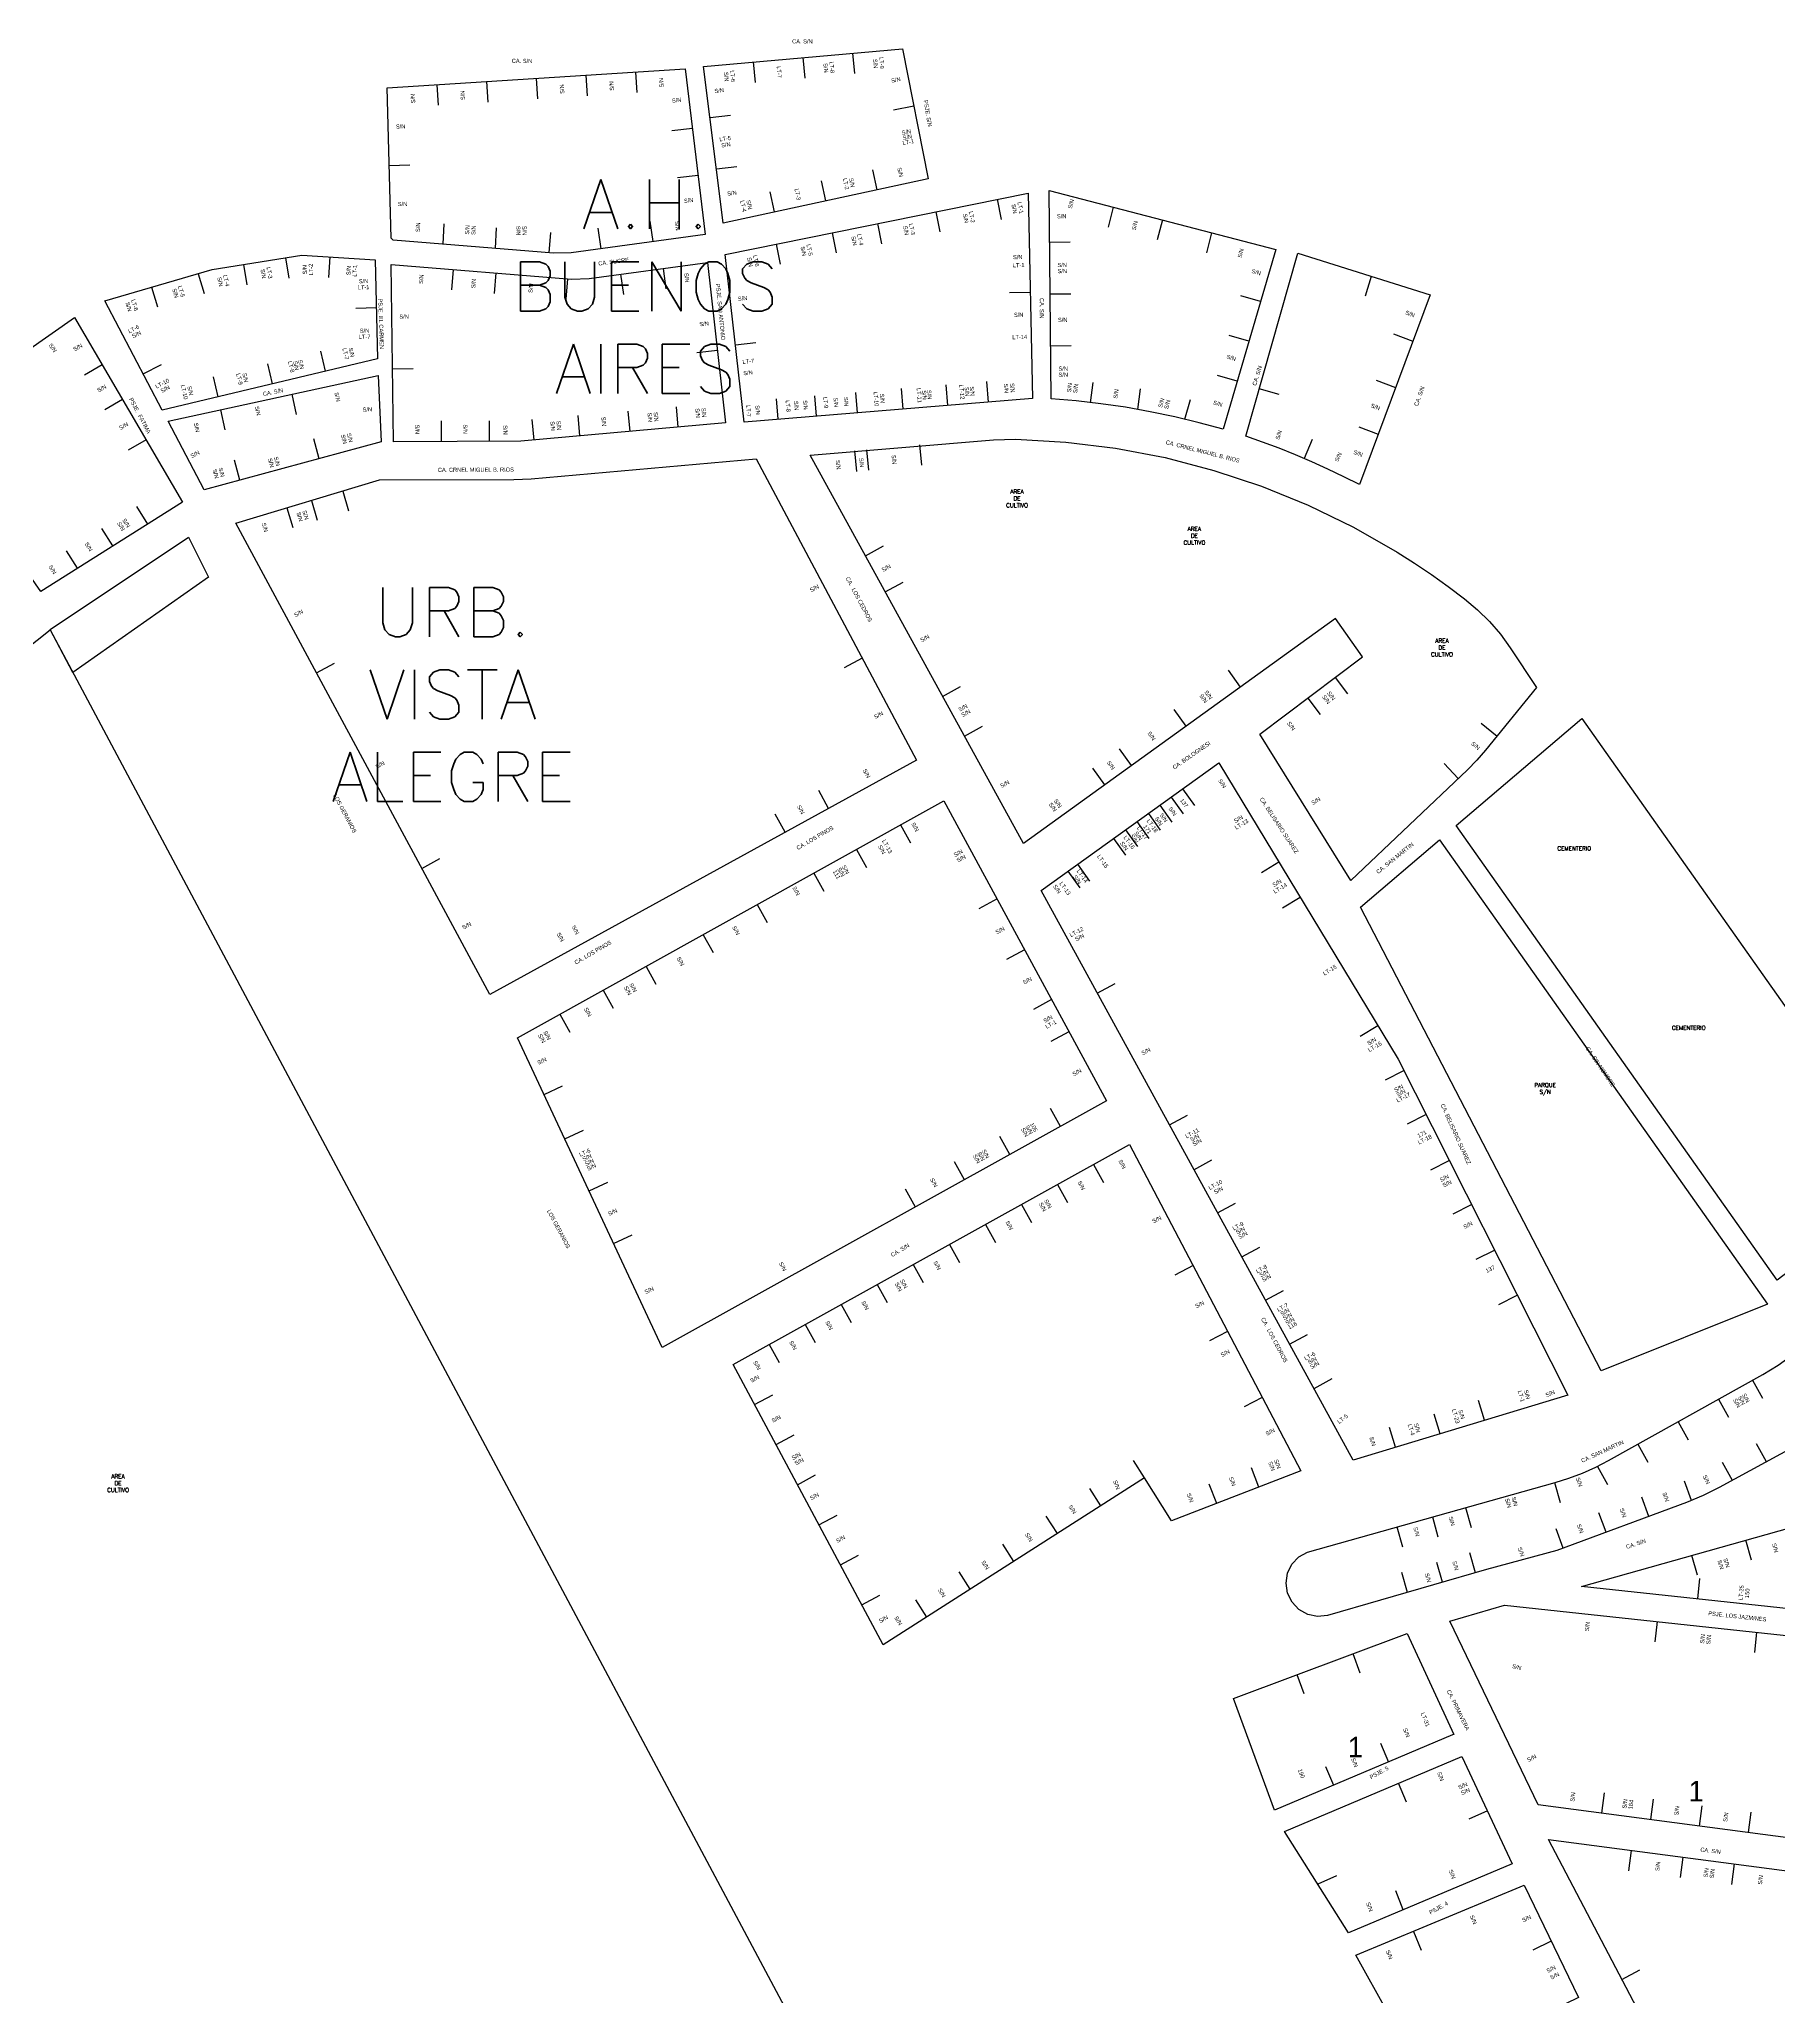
# Model space of a CAD drawing. Header units: inches. Extents: x 317537 to 321067, y 8681602 to 8686742.
# Drawn here: x 318020.5 to 318443.5, y 8682114.9 to 8682590.9 of the extents above; entities that cross this region are included whole.
import ezdxf
from ezdxf.enums import TextEntityAlignment as Align

# ---------------------------------------------------------------- set-up
doc = ezdxf.new("R2010")
doc.units = ezdxf.units.IN
doc.header["$MEASUREMENT"] = 0
for name, color, linetype in [('MANZANAS', 5, 'Continuous'), ('MEDIANERAS', 1, 'Continuous'), ('NOM_CALLES', 7, 'Continuous'), ('NOM_PARQUES', 7, 'Continuous'), ('NOM_URBANIZACION', 7, 'Continuous'), ('NUM_CUADRA', 8, 'Continuous'), ('NUM_LOTE', 8, 'Continuous'), ('PARQUES', 3, 'Continuous'), ('TOPONIMOS', 7, 'Continuous')]:
    doc.layers.add(name, color=color, linetype=linetype)
doc.styles.add('ROMANS', font='ROMANS.shx')

msp = doc.modelspace()

# ---------------------------------------------------------------- linework, layer by layer
at = {"layer": 'MANZANAS'}
for points in [[(318230.38, 8682588.53), (318236.67, 8682556.92), (318186.86, 8682546.16), (318186.77, 8682546.85), (318182.08, 8682584.25)], [(318149.9, 8682538.94), (318145.59, 8682538.82), (318106.56, 8682541.98), (318106.08, 8682542.46), (318105.16, 8682579.01), (318177.62, 8682583.64), (318182.42, 8682543.37)], [(318260.96, 8682553.46), (318261.99, 8682503.49), (318191.93, 8682497.76), (318187.3, 8682538.51)], [(318308.38, 8682496.01), (318302.52, 8682497.62), (318296.61, 8682499.05), (318290.66, 8682500.3), (318284.67, 8682501.37), (318278.66, 8682502.24), (318272.62, 8682502.93), (318266.56, 8682503.43), (318266.06, 8682554.11), (318321.16, 8682539.69)], [(318313.87, 8682494.31), (318326.53, 8682538.87), (318358.74, 8682528.71), (318341.55, 8682482.56), (318337.71, 8682484.5), (318333.83, 8682486.35), (318329.91, 8682488.12), (318325.95, 8682489.8), (318321.96, 8682491.39), (318317.93, 8682492.9)], [(318084.38, 8682538.37), (318102.26, 8682537.23), (318102.78, 8682513.13), (318050.46, 8682500.7), (318036.53, 8682527.24), (318062.56, 8682534.83)], [(318154.25, 8682532.67), (318182.99, 8682536.58), (318187.41, 8682497.55), (318137.61, 8682493.1), (318106.69, 8682493), (318106.09, 8682536.1), (318149.94, 8682532.55)], [(318029.13, 8682523.21), (318055.36, 8682478.31), (318020.92, 8682456.57), (317995.04, 8682493.79), (318005.74, 8682506.79)], [(318102.91, 8682509.08), (318103.71, 8682492.95), (318060.64, 8682481.32), (318051.87, 8682498.01)], [(318350.68, 8682466.13), (318354.9, 8682463.46), (318359.03, 8682460.68), (318363.1, 8682457.79), (318367.08, 8682454.78), (318370.2, 8682452.15), (318373.1, 8682449.27), (318375.76, 8682446.17), (318378.15, 8682442.86), (318384.51, 8682433.24), (318372.15, 8682417.99), (318370.03, 8682415.54), (318367.76, 8682413.24), (318339.43, 8682386.31), (318317.3, 8682421.91), (318342.24, 8682440.7), (318335.72, 8682450.02), (318259.81, 8682395.32), (318207.96, 8682489.72), (318252.51, 8682493.45), (318257.87, 8682493.61), (318270.09, 8682492.91), (318282.23, 8682491.41), (318294.26, 8682489.12), (318306.1, 8682486.03), (318317.71, 8682482.17), (318329.05, 8682477.56), (318340.06, 8682472.2)], [(318140.18, 8682484), (318194.82, 8682488.87), (318233.81, 8682415.6), (318130.08, 8682358.59), (318068.37, 8682473.22), (318103.3, 8682483.69), (318135.91, 8682483.8)], [(318056.84, 8682469.76), (318061.69, 8682460.06), (318028.74, 8682436.93), (318023.2, 8682447.32)], [(317933.04, 8681772.29), (317908.97, 8681763.49), (317796.11, 8681952.95), (317819.96, 8681967.87), (317809.23, 8681986.43), (317785.91, 8681972.95), (317671.13, 8682163.07), (317692.1, 8682189), (317788.7, 8682280.38), (317782.52, 8682286.99), (317896.6, 8682371.3), (317958.91, 8682399.69), (317971, 8682406.58), (317974.26, 8682408.61), (317977.35, 8682410.88), (318023.18, 8682447.3), (318297.04, 8681933.82), (318210.19, 8681878.63), (318206.59, 8681876.46), (318202.9, 8681874.46), (318199.12, 8681872.64), (318195.25, 8681870.99), (318091.64, 8681830.27)], [(318395.57, 8682425.74), (318474.85, 8682313.49), (318443.07, 8682289.15), (318365.01, 8682399.69)], [(318307.33, 8682414.9), (318350.9, 8682342.86), (318392.13, 8682261.22), (318339.95, 8682245.38), (318264.09, 8682383.91)], [(318240.49, 8682405.68), (318280.01, 8682332.72), (318172, 8682272.81), (318136.82, 8682348.09)], [(318285.62, 8682322.11), (318327.26, 8682242.81), (318295.78, 8682230.62), (318289.24, 8682241.07), (318225.74, 8682200.48), (318189.25, 8682268.66)], [(318468.55, 8682235.25), (318466.29, 8682207.09), (318395.45, 8682214.7)], [(318376.74, 8682210.16), (318465.6, 8682200.61), (318459.87, 8682151.73), (318384.93, 8682161.62), (318363.51, 8682206.27)], [(318353.07, 8682203.23), (318364.42, 8682178.71), (318364.15, 8682178.6), (318320.85, 8682160.28), (318310.86, 8682187.44)], [(318366.37, 8682173.35), (318378.65, 8682147.29), (318338.86, 8682130.45), (318323.27, 8682155.12)], [(318387.43, 8682153.2), (318458.34, 8682143.84), (318445.08, 8682043.37)], [(318381.53, 8682142.08), (318394.78, 8682114.76), (318356.66, 8682096.24), (318340.64, 8682125.03)]]:
    msp.add_lwpolyline(points, close=True, dxfattribs=at)
msp.add_lwpolyline([(318447.59, 8682248.89), (318428.96, 8682238.72), (318425.07, 8682236.78), (318421.04, 8682235.12), (318389.49, 8682223.45), (318372.4, 8682218.81), (318333.73, 8682207.62), (318331.3, 8682207.4), (318328.92, 8682207.91), (318326.8, 8682209.1), (318325.12, 8682210.88), (318324.05, 8682213.07), (318323.68, 8682215.48), (318324.04, 8682217.89), (318325.11, 8682220.09), (318326.77, 8682221.87), (318328.9, 8682223.07), (318389.08, 8682239.97), (318392.44, 8682241.02), (318395.73, 8682242.26), (318398.94, 8682243.7), (318402.06, 8682245.32), (318439.55, 8682266.21), (318443.27, 8682268.47), (318446.82, 8682270.99)], dxfattribs=at)
at = {"layer": 'MEDIANERAS'}
for points in [[(318206.23, 8682586.39), (318206.67, 8682581.41)], [(318218.3, 8682587.46), (318218.75, 8682582.48)], [(318153.47, 8682582.1), (318153.79, 8682577.11)], [(318165.54, 8682582.87), (318165.86, 8682577.88)], [(318194.15, 8682585.32), (318194.59, 8682580.34)], [(318117.24, 8682579.79), (318117.56, 8682574.8)], [(318129.31, 8682580.56), (318129.63, 8682575.57)], [(318141.39, 8682581.33), (318141.71, 8682576.34)], [(318183.64, 8682571.79), (318188.6, 8682572.41)], [(318233.15, 8682574.61), (318228.25, 8682573.64)], [(318179.35, 8682569.13), (318174.38, 8682568.54)], [(318105.63, 8682560.17), (318110.63, 8682560.3)], [(318180.71, 8682557.72), (318175.74, 8682557.13)], [(318185.21, 8682559.32), (318190.17, 8682559.94)], [(318224.29, 8682554.24), (318223.23, 8682559.13)], [(318199.34, 8682548.85), (318198.28, 8682553.74)], [(318211.81, 8682551.55), (318210.76, 8682556.44)], [(318238.5, 8682548.9), (318239.5, 8682544)], [(318253.44, 8682551.93), (318254.43, 8682547.03)], [(318281.65, 8682550.03), (318280.39, 8682545.19)], [(318118.77, 8682540.99), (318119.03, 8682545.99)], [(318131.49, 8682539.96), (318131.75, 8682544.96)], [(318144.81, 8682543.9), (318144.41, 8682538.92)], [(318157.14, 8682539.93), (318156.47, 8682544.88)], [(318169.78, 8682541.65), (318169.11, 8682546.6)], [(318213.29, 8682543.79), (318214.28, 8682538.89)], [(318224.34, 8682546.03), (318225.34, 8682541.13)], [(318293.61, 8682546.9), (318292.34, 8682542.06)], [(318305.57, 8682543.77), (318304.3, 8682538.93)], [(318199.71, 8682541.03), (318200.71, 8682536.13)], [(318266.18, 8682541.52), (318271.18, 8682541.57)], [(318059.22, 8682533.85), (318060.62, 8682529.05)], [(318070.21, 8682536.07), (318071.01, 8682531.13)], [(318080.4, 8682537.73), (318081.2, 8682532.79)], [(318091.16, 8682537.94), (318090.84, 8682532.95)], [(318121.17, 8682534.88), (318120.77, 8682529.89)], [(318131.55, 8682534.04), (318131.14, 8682529.06)], [(318172.21, 8682535.11), (318172.89, 8682530.16)], [(318047.88, 8682530.55), (318049.27, 8682525.75)], [(318148.99, 8682532.63), (318148.59, 8682527.65)], [(318161.9, 8682533.71), (318162.57, 8682528.76)], [(318261.46, 8682529.26), (318256.46, 8682529.16)], [(318342.94, 8682528.45), (318344.44, 8682533.22)], [(318102.51, 8682525.53), (318097.51, 8682525.42)], [(318266.31, 8682528.92), (318271.31, 8682528.97)], [(318317.48, 8682527.1), (318312.68, 8682528.5)], [(318090.17, 8682510.13), (318089.01, 8682515)], [(318185.42, 8682515.16), (318180.45, 8682514.6)], [(318189.8, 8682516.52), (318194.77, 8682517.08)], [(318266.43, 8682516.33), (318271.43, 8682516.38)], [(318314.64, 8682517.41), (318309.84, 8682518.81)], [(318354.53, 8682517.4), (318349.85, 8682519.15)], [(318035.87, 8682511.69), (318031.55, 8682509.17)], [(318045.85, 8682509.49), (318050.28, 8682511.81)], [(318077.26, 8682507.07), (318076.11, 8682511.93)], [(318106.44, 8682510.7), (318111.44, 8682510.77)], [(318064.06, 8682503.93), (318062.9, 8682508.79)], [(318230.57, 8682500.92), (318230.16, 8682505.9)], [(318241.44, 8682501.81), (318241.03, 8682506.79)], [(318251.32, 8682502.61), (318250.91, 8682507.6)], [(318276.14, 8682502.43), (318276.81, 8682507.39)], [(318287.65, 8682500.86), (318288.31, 8682505.82)], [(318311.81, 8682507.72), (318307.01, 8682509.13)], [(318321.96, 8682504.49), (318317.15, 8682505.86)], [(318350.32, 8682506.09), (318345.64, 8682507.84)], [(318040.79, 8682503.26), (318036.47, 8682500.73)], [(318064.6, 8682500.77), (318065.66, 8682495.89)], [(318081.95, 8682504.54), (318083.01, 8682499.65)], [(318175.92, 8682496.52), (318175.47, 8682501.5)], [(318200.23, 8682498.44), (318199.82, 8682503.42)], [(318209.52, 8682499.19), (318209.11, 8682504.18)], [(318219.5, 8682500.01), (318219.09, 8682505)], [(318299.03, 8682498.49), (318300.43, 8682503.29)], [(318118.35, 8682493.04), (318118.33, 8682498.04)], [(318130.01, 8682493.08), (318129.99, 8682498.08)], [(318140.84, 8682493.39), (318140.4, 8682498.37)], [(318151.99, 8682494.39), (318151.55, 8682499.37)], [(318164.19, 8682495.48), (318163.74, 8682500.46)], [(318346.11, 8682494.79), (318341.42, 8682496.53)], [(318046.52, 8682493.45), (318042.2, 8682490.93)], [(318088.59, 8682488.87), (318087.28, 8682493.69)], [(318221.67, 8682491.04), (318222.14, 8682486.06)], [(318234.55, 8682492.27), (318235.02, 8682487.29)], [(318330.02, 8682493.51), (318328.06, 8682488.91)], [(318069.35, 8682483.67), (318068.04, 8682488.5)], [(318218.74, 8682490.76), (318219.21, 8682485.78)], [(318046.92, 8682472.98), (318044.25, 8682477.21)], [(318080.77, 8682476.94), (318082.2, 8682472.15)], [(318086.72, 8682478.72), (318088.16, 8682473.93)], [(318094.34, 8682481.01), (318095.77, 8682476.22)], [(318038.48, 8682467.65), (318035.81, 8682471.88)], [(318221.41, 8682465.25), (318225.79, 8682467.66)], [(318029.87, 8682462.22), (318027.2, 8682466.44)], [(318226.22, 8682456.48), (318230.6, 8682458.89)], [(318087.96, 8682436.82), (318092.37, 8682439.19)], [(318220.64, 8682440.35), (318216.23, 8682438)], [(318312.6, 8682433.36), (318309.68, 8682437.42)], [(318335.59, 8682435.69), (318338.6, 8682431.7)], [(318240.18, 8682431.06), (318244.56, 8682433.47)], [(318328.94, 8682430.68), (318331.95, 8682426.69)], [(318299.36, 8682423.82), (318296.43, 8682427.88)], [(318371.07, 8682424.6), (318374.96, 8682421.45)], [(318245.48, 8682421.42), (318249.86, 8682423.83)], [(318286.11, 8682414.28), (318283.19, 8682418.33)], [(318279.59, 8682409.58), (318276.67, 8682413.63)], [(318362.08, 8682414.73), (318365.52, 8682411.11)], [(318212.45, 8682403.86), (318210.04, 8682408.24)], [(318295.74, 8682406.59), (318298.65, 8682402.53)], [(318298.51, 8682408.58), (318301.43, 8682404.52)], [(318201.86, 8682398.04), (318199.45, 8682402.42)], [(318287.42, 8682400.63), (318290.33, 8682396.57)], [(318290.19, 8682402.62), (318293.1, 8682398.55)], [(318292.97, 8682404.61), (318295.88, 8682400.54)], [(318229.95, 8682399.83), (318232.38, 8682395.46)], [(318281.73, 8682396.55), (318284.64, 8682392.49)], [(318284.64, 8682398.64), (318287.56, 8682394.58)], [(318113.56, 8682389.28), (318117.96, 8682391.65)], [(318219.24, 8682393.88), (318221.67, 8682389.51)], [(318208.89, 8682388.13), (318211.31, 8682383.75)], [(318270.63, 8682388.6), (318273.55, 8682384.54)], [(318272.95, 8682390.26), (318275.86, 8682386.19)], [(318321.94, 8682390.75), (318317.66, 8682388.16)], [(318253.41, 8682381.83), (318249.01, 8682379.45)], [(318327.12, 8682382.19), (318322.84, 8682379.6)], [(318195.1, 8682380.47), (318197.53, 8682376.1)], [(318181.94, 8682373.15), (318184.36, 8682368.78)], [(318260.1, 8682369.46), (318255.71, 8682367.08)], [(318168.07, 8682365.45), (318170.49, 8682361.08)], [(318157.62, 8682359.65), (318160.05, 8682355.28)], [(318277.78, 8682358.92), (318282.16, 8682361.32)], [(318147.09, 8682353.79), (318149.51, 8682349.42)], [(318266.66, 8682357.36), (318262.26, 8682354.98)], [(318270.89, 8682349.56), (318266.49, 8682347.18)], [(318346, 8682350.95), (318341.72, 8682348.37)], [(318347.81, 8682337.89), (318352.27, 8682340.14)], [(318143.27, 8682334.29), (318147.8, 8682336.4)], [(318268.87, 8682326.54), (318266.44, 8682330.91)], [(318295.3, 8682326.9), (318299.69, 8682329.3)], [(318353.22, 8682327.18), (318357.68, 8682329.43)], [(318148.32, 8682323.48), (318152.85, 8682325.6)], [(318256.54, 8682319.71), (318254.12, 8682324.08)], [(318245.5, 8682313.58), (318243.07, 8682317.95)], [(318276.86, 8682317.25), (318279.28, 8682312.88)], [(318301.26, 8682316.02), (318305.64, 8682318.43)], [(318358.86, 8682316.02), (318363.32, 8682318.27)], [(318154.22, 8682310.86), (318158.75, 8682312.98)], [(318233.54, 8682306.94), (318231.11, 8682311.32)], [(318268.1, 8682312.39), (318270.52, 8682308.02)], [(318259.34, 8682307.53), (318261.76, 8682303.16)], [(318307.02, 8682305.5), (318311.41, 8682307.9)], [(318364.27, 8682305.31), (318368.73, 8682307.56)], [(318250.58, 8682302.68), (318253, 8682298.3)], [(318160.2, 8682298.06), (318164.73, 8682300.17)], [(318241.81, 8682297.82), (318244.24, 8682293.44)], [(318312.88, 8682294.8), (318317.27, 8682297.2)], [(318369.86, 8682294.24), (318374.32, 8682296.49)], [(318233.05, 8682292.96), (318235.48, 8682288.58)], [(318301.06, 8682292.72), (318296.63, 8682290.4)], [(318224.29, 8682288.1), (318226.72, 8682283.72)], [(318318.64, 8682284.27), (318323.03, 8682286.67)], [(318215.53, 8682283.24), (318217.96, 8682278.86)], [(318375.4, 8682283.26), (318379.87, 8682285.51)], [(318206.77, 8682278.38), (318209.19, 8682274)], [(318198.01, 8682273.52), (318200.43, 8682269.15)], [(318309.47, 8682276.69), (318305.04, 8682274.37)], [(318324.5, 8682273.57), (318328.89, 8682275.97)], [(318334.81, 8682265.19), (318330.42, 8682262.78)], [(318437.1, 8682264.85), (318439.53, 8682260.48)], [(318194.46, 8682258.92), (318198.87, 8682261.28)], [(318317.88, 8682260.67), (318313.46, 8682258.34)], [(318371.93, 8682255.09), (318370.48, 8682259.88)], [(318428.77, 8682260.21), (318431.2, 8682255.84)], [(318350.3, 8682248.52), (318348.85, 8682253.31)], [(318361.12, 8682251.81), (318359.66, 8682256.59)], [(318418.97, 8682254.74), (318421.4, 8682250.38)], [(318199.67, 8682249.18), (318204.08, 8682251.54)], [(318409.17, 8682249.28), (318411.61, 8682244.92)], [(318440.44, 8682244.99), (318438.04, 8682249.38)], [(318289.24, 8682241.08), (318286.55, 8682245.29)], [(318317.07, 8682238.86), (318315.27, 8682243.52)], [(318399.37, 8682243.82), (318401.81, 8682239.45)], [(318432.17, 8682240.47), (318429.77, 8682244.86)], [(318204.89, 8682239.44), (318209.3, 8682241.8)], [(318306.8, 8682234.89), (318305, 8682239.55)], [(318388.93, 8682239.93), (318390.28, 8682235.11)], [(318422.25, 8682235.57), (318420.51, 8682240.26)], [(318278.66, 8682234.31), (318275.96, 8682238.52)], [(318411.85, 8682231.72), (318410.12, 8682236.41)], [(318210.1, 8682229.7), (318214.51, 8682232.06)], [(318268.07, 8682227.54), (318265.38, 8682231.76)], [(318359.23, 8682231.59), (318360.58, 8682226.77)], [(318367.33, 8682233.86), (318368.68, 8682229.05)], [(318401.45, 8682227.88), (318399.72, 8682232.57)], [(318257.49, 8682220.78), (318254.8, 8682224.99)], [(318350.58, 8682229.16), (318351.94, 8682224.35)], [(318391.05, 8682224.03), (318389.32, 8682228.72)], [(318436.78, 8682221.12), (318435.43, 8682225.94)], [(318215.32, 8682219.96), (318219.72, 8682222.32)], [(318361.73, 8682215.72), (318360.34, 8682220.52)], [(318369.71, 8682218.03), (318368.32, 8682222.84)], [(318423.68, 8682217.44), (318422.33, 8682222.25)], [(318246.91, 8682214.01), (318244.22, 8682218.23)], [(318353.21, 8682213.26), (318351.82, 8682218.06)], [(318423.75, 8682211.66), (318424.23, 8682216.63)], [(318220.53, 8682210.22), (318224.94, 8682212.58)], [(318236.33, 8682207.25), (318233.63, 8682211.46)], [(318413.87, 8682206.17), (318413.34, 8682201.2)], [(318438.06, 8682203.57), (318437.53, 8682198.6)], [(318341.69, 8682193.64), (318339.94, 8682198.32)], [(318328.1, 8682188.55), (318326.35, 8682193.24)], [(318346.64, 8682176.62), (318348.59, 8682172.01)], [(318333.26, 8682170.96), (318335.21, 8682166.35)], [(318352.92, 8682162.23), (318350.97, 8682166.84)], [(318400.41, 8682159.58), (318401.07, 8682164.53)], [(318412.31, 8682158), (318412.96, 8682162.96)], [(318372.64, 8682160.13), (318368.07, 8682158.1)], [(318424.2, 8682156.43), (318424.86, 8682161.39)], [(318436.1, 8682154.86), (318436.75, 8682159.82)], [(318407.54, 8682150.54), (318406.89, 8682145.58)], [(318420.15, 8682148.88), (318419.49, 8682143.92)], [(318335.95, 8682144.32), (318331.38, 8682142.29)], [(318432.63, 8682147.23), (318431.98, 8682142.27)], [(318352.16, 8682136.08), (318350.32, 8682140.73)], [(318354.61, 8682130.85), (318356.53, 8682126.24)], [(318388.13, 8682128.47), (318383.63, 8682126.28)], [(318405.28, 8682119.18), (318409.71, 8682121.51)]]:
    msp.add_lwpolyline(points, dxfattribs=at)
at = {"layer": 'PARQUES'}
msp.add_lwpolyline([(318360.95, 8682396.23), (318440.69, 8682283.33), (318400.27, 8682267.15), (318341.73, 8682379.85)], close=True, dxfattribs=at)

# ---------------------------------------------------------------- texts
at = {"layer": 'NOM_CALLES'}
for s, rotation, p in [('CA. S/N', 359.7295, (318206.08, 8682590.34)), ('CA. S/N', 359.7295, (318137.92, 8682585.6)), ('PSJE. S/N', 279.1603, (318236.61, 8682572.82)), ('CA. SUCRE', 7.2968, (318160.19, 8682536.78)), ('PSJE. SAN ANTONIO', 275.5098, (318186.2, 8682524.54)), ('PSJE. EL CARMEN', 271.8499, (318103.67, 8682521.69)), ('CA. S/N', 269.8742, (318264.31, 8682525.46)), ('CA. S/N', 72.927, (318316.63, 8682509.06)), ('CA. S/N', 11.3364, (318077.37, 8682505.07)), ('CA. S/N', 70.0684, (318356.04, 8682504.06)), ('PSJE.  FATIMA', 297.825, (318045.04, 8682499.32)), ('CA. CRNEL MIGUEL B. RIOS', 345.676, (318303.4, 8682490.64)), ('CA. CRNEL MIGUEL B. RIOS', 0.2141, (318126.7, 8682486.19)), ('CA.  LOS CEDROS', 297.9219, (318219.85, 8682454.69)), ('CA. BOLOGNESI', 34.8025, (318300.67, 8682416.77)), ('LOS GERANIOS', 297.9219, (318094.86, 8682402.62)), ('CA. BELISARIO SUAREZ', 303.2343, (318321.97, 8682399.72)), ('CA. LOS PINOS', 30.3421, (318209.12, 8682396.7)), ('CA. SAN MARTIN', 38.8955, (318350.12, 8682391.78)), ('CA. LOS PINOS', 30.3421, (318155.14, 8682368.84)), ('CA. SIN NOMBRE', 304.2658, (318400.09, 8682341.04)), ('CA. BELISARIO SUAREZ', 294.1855, (318364.92, 8682324.69)), ('LOS GERANIOS', 297.9219, (318146.83, 8682301.61)), ('CA. S/N', 30.848, (318229.82, 8682296.47)), ('CA.  LOS CEDROS', 297.9219, (318320.81, 8682274.64)), ('CA. SAN MARTIN', 24.587, (318400.57, 8682247.53)), ('CA. S/N', 18.2505, (318408.71, 8682225.08)), ('PSJE. LOS JAZMINES', 353.8698, (318433.38, 8682207.43)), ('CA. PRIMAVERA', 296.0806, (318365.5, 8682184.65)), ('PSJE. 5', 29.0355, (318346.28, 8682169.44)), ('CA. S/N', 352.9006, (318426.87, 8682150.48)), ('PSJE. 4', 29.0355, (318360.74, 8682136.56))]:
    msp.add_text(s, height=1, rotation=rotation, dxfattribs=at).set_placement(p, align=Align.MIDDLE)
at = {"layer": 'NOM_PARQUES', "insert": (318386.66, 8682335.59), "char_height": 1, "width": 1, "attachment_point": 5, "style": 'ROMANS'}
msp.add_mtext('PARQUE S/N', dxfattribs=at)
at = {"layer": 'NOM_URBANIZACION', "char_height": 12, "width": 1, "attachment_point": 5, "style": 'ROMANS'}
for s, insert in [('A.H. BUENOS AIRES', (318167.9, 8682530.75)), ('URB. VISTA ALEGRE', (318121.05, 8682431.56))]:
    msp.add_mtext(s, dxfattribs=dict(at, insert=insert))
at = {"layer": 'NUM_CUADRA'}
for p in [(318340.53, 8682175.64), (318423.37, 8682164.93)]:
    msp.add_text('1', height=5, rotation=0.0005, dxfattribs=at).set_placement(p, align=Align.MIDDLE)
at = {"layer": 'NUM_LOTE'}
for s, rotation, p in [('LT-9', 275.0663, (318225.36, 8682585.08)), ('S/N', 275.0663, (318187.63, 8682581.73)), ('LT-6', 275.0663, (318189.13, 8682581.87)), ('LT-7', 275.0663, (318200.46, 8682582.87)), ('S/N', 275.0663, (318211.79, 8682583.87)), ('LT-8', 275.0663, (318213.28, 8682584.01)), ('S/N', 275.0663, (318223.86, 8682584.94)), ('S/N', 11.2517, (318228.82, 8682580.99)), ('S/N', 93.6559, (318111.39, 8682576.41)), ('S/N', 93.6559, (318123.47, 8682577.18)), ('S/N', 93.6559, (318147.62, 8682578.72)), ('S/N', 93.6559, (318159.7, 8682579.49)), ('S/N', 93.6559, (318171.77, 8682580.26)), ('S/N', 6.8025, (318175.5, 8682576.03)), ('S/N', 7.1532, (318185.84, 8682578.39)), ('S/N', 1.4297, (318108.4, 8682569.67)), ('LT-5', 7.1532, (318187.31, 8682566.67)), ('S/N', 11.2517, (318231.35, 8682568.3)), ('S/N', 11.2517, (318231.59, 8682567.07)), ('S/N', 7.1532, (318187.49, 8682565.18)), ('LT-1', 11.2517, (318231.84, 8682565.84)), ('S/N', 282.1885, (318229.9, 8682558.52)), ('S/N', 7.1532, (318188.96, 8682553.46)), ('LT-3', 282.1885, (318204.94, 8682553.13)), ('LT-2', 282.1885, (318216.69, 8682555.67)), ('S/N', 282.1885, (318218.15, 8682555.99)), ('S/N', 1.4297, (318108.87, 8682550.82)), ('S/N', 6.8025, (318178.41, 8682551.67)), ('LT-4', 282.1885, (318191.73, 8682550.28)), ('S/N', 282.1885, (318193.2, 8682550.6)), ('S/N', 281.4733, (318245.83, 8682547.33)), ('LT-2', 281.4733, (318247.3, 8682547.63)), ('S/N', 279.9474, (318257.63, 8682549.61)), ('LT-1', 279.9474, (318259.1, 8682549.87)), ('S/N', 0.5684, (318269.12, 8682547.84)), ('S/N', 75.3355, (318271.37, 8682550.83)), ('S/N', 87.0132, (318112.6, 8682545.13)), ('S/N', 87.0132, (318124.59, 8682544.5)), ('S/N', 87.0132, (318126.09, 8682544.42)), ('S/N', 271.6616, (318137.06, 8682544.3)), ('S/N', 271.6616, (318138.56, 8682544.34)), ('S/N', 277.749, (318175.7, 8682545.48)), ('LT-4', 281.4733, (318220.15, 8682542.12)), ('S/N', 281.4733, (318231.29, 8682544.38)), ('LT-3', 281.4733, (318232.76, 8682544.68)), ('S/N', 75.3355, (318286.87, 8682545.56)), ('S/N', 281.4733, (318206.36, 8682539.32)), ('LT-5', 281.4733, (318207.83, 8682539.62)), ('S/N', 281.4733, (318218.68, 8682541.82)), ('S/N', 75.3355, (318312.61, 8682538.83)), ('S/N', 279.2313, (318075.05, 8682533.82)), ('LT-3', 279.2313, (318076.53, 8682534.06)), ('S/N', 91.1301, (318085.09, 8682534.82)), ('LT-2', 91.1301, (318086.59, 8682534.85)), ('S/N', 86.337, (318095.77, 8682534.64)), ('LT-1', 86.337, (318097.27, 8682534.54)), ('S/N', 277.749, (318178.01, 8682532.88)), ('S/N', 281.4733, (318193.37, 8682536.68)), ('LT-6', 281.4733, (318194.84, 8682536.98)), ('S/N', 1.1785, (318258.43, 8682537.91)), ('LT-1', 1.1785, (318258.66, 8682535.93)), ('S/N', 0.5684, (318269.24, 8682536)), ('S/N', 0.5684, (318269.25, 8682534.5)), ('S/N', 343.6854, (318316.44, 8682534.24)), ('S/N', 286.2413, (318053.67, 8682529.11)), ('LT-5', 286.2413, (318055.11, 8682529.53)), ('S/N', 281.3985, (318064.57, 8682531.87)), ('LT-4', 281.3985, (318066.04, 8682532.17)), ('LT-1', 1.2331, (318099.4, 8682530.56)), ('S/N', 1.2331, (318099.37, 8682532.06)), ('S/N', 85.3787, (318113.39, 8682532.5)), ('S/N', 85.3787, (318126.12, 8682531.47)), ('S/N', 85.3787, (318140.03, 8682530.35)), ('S/N', 286.2413, (318042.32, 8682525.81)), ('LT-6', 286.2413, (318043.76, 8682526.23)), ('S/N', 6.4754, (318191.53, 8682527.85)), ('S/N', 1.1785, (318258.65, 8682523.88)), ('S/N', 339.5661, (318353.83, 8682524.1)), ('LT-6', 27.6942, (318043.5, 8682520.42)), ('S/N', 27.6942, (318044.19, 8682519.1)), ('S/N', 1.2331, (318099.63, 8682520.02)), ('S/N', 0.8037, (318109.26, 8682523.44)), ('S/N', 6.4632, (318182.18, 8682521.69)), ('S/N', 0.5684, (318269.37, 8682522.65)), ('S/N', 305.0809, (318023.86, 8682515.84)), ('S/N', 30.2889, (318029.91, 8682515.94)), ('LT-7', 283.3737, (318095.05, 8682514.38)), ('S/N', 283.3737, (318096.51, 8682514.73)), ('LT-7', 1.2331, (318099.66, 8682518.52)), ('LT-14', 1.1785, (318258.91, 8682518.45)), ('LT-8', 283.3737, (318081.81, 8682511.23)), ('S/N', 283.3737, (318083.02, 8682511.52)), ('S/N', 283.3737, (318084.24, 8682511.81)), ('LT-7', 6.4754, (318192.93, 8682512.52)), ('S/N', 6.4754, (318192.86, 8682509.77)), ('S/N', 0.5684, (318269.49, 8682510.81)), ('S/N', 343.6854, (318310.35, 8682513.41)), ('S/N', 30.2889, (318035.74, 8682505.96)), ('LT-10', 27.6942, (318050.46, 8682507.15)), ('S/N', 27.6942, (318051.16, 8682505.82)), ('LT-10', 283.3737, (318055.84, 8682505.06)), ('S/N', 283.3737, (318057.3, 8682505.4)), ('LT-9', 283.3737, (318069.24, 8682508.24)), ('S/N', 283.3737, (318070.7, 8682508.59)), ('LT-11', 274.677, (318234.51, 8682504.25)), ('S/N', 274.677, (318235.76, 8682504.35)), ('S/N', 274.677, (318237, 8682504.45)), ('LT-12', 274.677, (318244.89, 8682505.1)), ('S/N', 274.677, (318246.13, 8682505.2)), ('S/N', 274.677, (318247.38, 8682505.3)), ('S/N', 274.677, (318255.66, 8682505.98)), ('S/N', 274.677, (318257.16, 8682506.1)), ('S/N', 0.5684, (318269.5, 8682509.31)), ('S/N', 82.3446, (318271.01, 8682506.16)), ('S/N', 82.3446, (318272.49, 8682505.96)), ('S/N', 82.3446, (318282.3, 8682504.64)), ('S/N', 282.2376, (318073.69, 8682500.5)), ('S/N', 282.2376, (318093.07, 8682503.88)), ('S/N', 2.8361, (318100.31, 8682500.87)), ('S/N', 275.1011, (318180.65, 8682499.96)), ('S/N', 275.1011, (318182.15, 8682500.09)), ('LT-7', 274.677, (318193, 8682500.47)), ('S/N', 274.677, (318195.25, 8682500.71)), ('LT-8', 274.677, (318202.62, 8682501.67)), ('S/N', 274.677, (318204.63, 8682501.8)), ('S/N', 274.677, (318206.83, 8682501.94)), ('LT-9', 274.677, (318211.77, 8682502.54)), ('S/N', 274.677, (318214.26, 8682502.59)), ('S/N', 274.677, (318216.75, 8682502.74)), ('LT-10', 274.677, (318224.04, 8682503.39)), ('S/N', 274.677, (318225.53, 8682503.52)), ('S/N', 74.759, (318293.31, 8682502.46)), ('S/N', 74.759, (318294.76, 8682502.07)), ('S/N', 343.6854, (318307.09, 8682502.27)), ('S/N', 339.5661, (318345.4, 8682501.49)), ('S/N', 30.2889, (318041.07, 8682496.84)), ('S/N', 282.2376, (318058.87, 8682496.46)), ('S/N', 270.1899, (318112.51, 8682496.02)), ('S/N', 270.1899, (318124.17, 8682496.06)), ('S/N', 271.6586, (318133.9, 8682495.85)), ('S/N', 275.1011, (318145.4, 8682496.81)), ('S/N', 275.1011, (318146.9, 8682496.94)), ('S/N', 275.1011, (318157.82, 8682497.92)), ('S/N', 275.1011, (318169.04, 8682498.92)), ('S/N', 275.1011, (318170.53, 8682499.05)), ('S/N', 73.5923, (318321.86, 8682494.65)), ('S/N', 285.118, (318094.64, 8682493.61)), ('S/N', 285.118, (318096.09, 8682494)), ('S/N', 27.6943, (318058.42, 8682489.98)), ('S/N', 285.118, (318063.48, 8682485.19)), ('S/N', 285.118, (318064.93, 8682485.58)), ('S/N', 285.118, (318076.91, 8682487.86)), ('S/N', 285.118, (318078.36, 8682488.25)), ('S/N', 275.4363, (318214.81, 8682487.38)), ('S/N', 275.4363, (318220.49, 8682487.92)), ('S/N', 275.4363, (318228.39, 8682488.67)), ('S/N', 65.7091, (318336.32, 8682489.29)), ('S/N', 339.5661, (318341.19, 8682490.18)), ('S/N', 302.2621, (318040.47, 8682472.45)), ('S/N', 302.2621, (318041.74, 8682473.25)), ('S/N', 286.6935, (318075.43, 8682472.2)), ('S/N', 286.6935, (318083.89, 8682474.74)), ('S/N', 286.6935, (318085.33, 8682475.17)), ('S/N', 302.2621, (318032.58, 8682467.47)), ('S/N', 302.2621, (318023.8, 8682461.93)), ('S/N', 28.7767, (318226.44, 8682462.31)), ('S/N', 28.0173, (318208.98, 8682457.38)), ('S/N', 28.2964, (318083.58, 8682451.3)), ('S/N', 28.7767, (318235.83, 8682445.22)), ('S/N', 28.7767, (318245.1, 8682428.35)), ('S/N', 305.7737, (318303.62, 8682430.59)), ('S/N', 305.7737, (318304.83, 8682431.46)), ('S/N', 306.99, (318333.47, 8682430.34)), ('S/N', 306.99, (318334.67, 8682431.24)), ('S/N', 28.0173, (318224.58, 8682426.57)), ('S/N', 28.7767, (318245.82, 8682427.03)), ('S/N', 306.99, (318324.93, 8682423.9)), ('S/N', 305.7737, (318290.98, 8682421.48)), ('S/N', 320.9689, (318369.75, 8682419.11)), ('S/N', 28.2964, (318103.4, 8682414.48)), ('S/N', 305.7737, (318281.1, 8682414.36)), ('S/N', 298.7934, (318221.69, 8682412.36)), ('S/N', 28.7767, (318255.28, 8682409.81)), ('S/N', 304.0781, (318308.18, 8682409.91)), ('S/N', 305.7737, (318268.2, 8682405.07)), ('137', 305.6286, (318298.87, 8682405.15)), ('S/N', 31.8588, (318330.91, 8682405.69)), ('S/N', 298.7934, (318205.71, 8682403.58)), ('S/N', 305.7737, (318266.99, 8682404.19)), ('LT-18', 305.6286, (318291.16, 8682399.62)), ('S/N', 305.6286, (318292.72, 8682400.74)), ('S/N', 305.6286, (318293.94, 8682401.61)), ('S/N', 305.6286, (318296.1, 8682403.16)), ('S/N', 31.1662, (318312.06, 8682401.29)), ('LT-13', 31.1662, (318312.83, 8682400.01)), ('LT-13', 299.0527, (318226.71, 8682394.6)), ('S/N', 299.0527, (318233.52, 8682399.34)), ('S/N', 305.6286, (318284.32, 8682394.72)), ('LT-16', 305.6286, (318285.54, 8682395.6)), ('S/N', 305.6286, (318286.76, 8682396.47)), ('S/N', 305.6286, (318287.78, 8682397.2)), ('LT-17', 305.6286, (318288.79, 8682397.93)), ('171', 305.6286, (318289.94, 8682398.75)), ('S/N', 299.0527, (318225.4, 8682393.87)), ('S/N', 28.4427, (318243.95, 8682392.99)), ('S/N', 28.4427, (318244.67, 8682391.67)), ('LT-15', 305.6286, (318279.09, 8682390.97)), ('111', 299.0527, (318214.43, 8682387.77)), ('S/N', 299.0527, (318215.52, 8682388.38)), ('S/N', 299.0527, (318216.61, 8682388.99)), ('S/N', 305.6286, (318272.93, 8682386.55)), ('LT-14', 305.6286, (318274.15, 8682387.43)), ('S/N', 31.1662, (318321.46, 8682385.74)), ('S/N', 299.0527, (318204.6, 8682383.79)), ('S/N', 305.6286, (318268.01, 8682384.27)), ('LT-13', 305.6286, (318269.95, 8682384.42)), ('LT-14', 31.1662, (318322.24, 8682384.46)), ('S/N', 28.2964, (318124.46, 8682375.36)), ('S/N', 298.7934, (318147.29, 8682372.58)), ('S/N', 298.7934, (318150.93, 8682374.33)), ('S/N', 299.0527, (318189.98, 8682374.19)), ('S/N', 28.4427, (318254.12, 8682374.22)), ('LT-12', 28.7053, (318272.73, 8682373.82)), ('S/N', 28.7053, (318273.45, 8682372.5)), ('S/N', 299.0527, (318176.46, 8682366.68)), ('S/N', 28.4427, (318260.74, 8682361.98)), ('LT-15', 31.1662, (318334.29, 8682364.54)), ('S/N', 299.0527, (318163.65, 8682359.56)), ('S/N', 299.0527, (318164.96, 8682360.29)), ('S/N', 299.0527, (318153.94, 8682354.35)), ('S/N', 28.4427, (318265.78, 8682352.69)), ('S/N', 299.0527, (318142.75, 8682347.96)), ('S/N', 299.0527, (318144.06, 8682348.68)), ('LT-1', 28.4427, (318266.49, 8682351.37)), ('S/N', 28.7053, (318289.58, 8682344.8)), ('S/N', 31.1662, (318344.47, 8682347.22)), ('LT-16', 31.1662, (318345.24, 8682345.94)), ('S/N', 25.0539, (318142.76, 8682342.46)), ('S/N', 28.4427, (318272.81, 8682339.71)), ('S/N', 27.2312, (318351.03, 8682335.83)), ('LT-17', 27.2312, (318352.17, 8682333.61)), ('S/N', 27.2312, (318351.6, 8682334.72)), ('S/N', 299.0147, (318260.16, 8682325.14)), ('S/N', 299.0147, (318261.25, 8682325.75)), ('106', 299.0147, (318262.35, 8682326.35)), ('LT-11', 28.7053, (318300.83, 8682324.91)), ('S/N', 28.7053, (318301.43, 8682323.81)), ('171', 26.7921, (318356.71, 8682324.7)), ('LT-18', 26.7921, (318357.39, 8682323.37)), ('LT-6', 25.0539, (318153.17, 8682320.19)), ('S/N', 25.0539, (318153.71, 8682319.03)), ('S/N', 299.0147, (318248.47, 8682318.66)), ('S/N', 299.0147, (318249.57, 8682319.27)), ('S/N', 299.0147, (318250.66, 8682319.87)), ('S/N', 28.7053, (318302.03, 8682322.72)), ('S/N', 25.0539, (318154.26, 8682317.85)), ('S/N', 25.0539, (318154.8, 8682316.69)), ('S/N', 299.0147, (318283.86, 8682317.36)), ('S/N', 26.7921, (318362.13, 8682313.98)), ('S/N', 299.0147, (318238.06, 8682312.89)), ('S/N', 299.0147, (318273.93, 8682312.2)), ('LT-10', 28.7053, (318306.49, 8682312.34)), ('S/N', 28.7053, (318307.21, 8682311.03)), ('S/N', 26.7921, (318362.8, 8682312.64)), ('S/N', 25.0539, (318159.93, 8682305.73)), ('S/N', 299.0147, (318264.52, 8682306.98)), ('S/N', 299.0147, (318265.83, 8682307.7)), ('S/N', 299.0147, (318256.41, 8682302.48)), ('S/N', 27.7027, (318292.23, 8682303.93)), ('LT-9', 28.7053, (318311.97, 8682302.34)), ('S/N', 28.7053, (318312.57, 8682301.25)), ('S/N', 28.7053, (318313.17, 8682300.15)), ('S/N', 26.7921, (318367.88, 8682302.58)), ('S/N', 299.0147, (318201.32, 8682292.5)), ('S/N', 299.0147, (318238.89, 8682292.76)), ('LT-8', 28.7053, (318317.69, 8682291.9)), ('S/N', 28.7053, (318318.28, 8682290.81)), ('137', 26.7921, (318373.3, 8682291.86)), ('S/N', 25.0539, (318168.82, 8682286.71)), ('S/N', 299.0147, (318229.47, 8682287.54)), ('S/N', 299.0147, (318230.78, 8682288.27)), ('S/N', 28.7053, (318318.89, 8682289.71)), ('S/N', 299.0147, (318221.37, 8682283.04)), ('S/N', 27.7027, (318302.65, 8682283.26)), ('LT-7', 28.7053, (318322.8, 8682282.56)), ('S/N', 28.7053, (318323.4, 8682281.46)), ('S/N', 299.0147, (318212.61, 8682278.18)), ('S/N', 28.7053, (318324, 8682280.37)), ('S/N', 28.7053, (318324.6, 8682279.27)), ('116', 28.7053, (318325.2, 8682278.17)), ('S/N', 299.0147, (318203.84, 8682273.32)), ('S/N', 27.7027, (318308.86, 8682271.41)), ('S/N', 299.0147, (318195.08, 8682268.46)), ('LT-6', 28.7053, (318329.42, 8682270.72)), ('S/N', 28.7053, (318330.02, 8682269.63)), ('S/N', 28.7053, (318330.62, 8682268.53)), ('S/N', 28.1622, (318194.5, 8682265.2)), ('LT-23', 286.8963, (318364.94, 8682256.1)), ('LT-1', 286.8963, (318380.85, 8682260.94)), ('S/N', 286.8963, (318382.29, 8682261.37)), ('S/N', 24.2564, (318387.86, 8682261.61)), ('S/N', 299.1305, (318433.3, 8682259.3)), ('S/N', 299.1305, (318434.4, 8682259.91)), ('S/N', 299.1305, (318435.49, 8682260.52)), ('S/N', 28.1622, (318199.71, 8682255.47)), ('S/N', 27.7027, (318319.8, 8682252.29)), ('LT-5', 37.9824, (318337.4, 8682255.44)), ('LT-4', 286.8963, (318354.12, 8682252.81)), ('S/N', 286.8963, (318355.56, 8682253.25)), ('S/N', 286.8963, (318366.37, 8682256.54)), ('S/N', 286.8963, (318344.74, 8682249.97)), ('S/N', 28.1622, (318204.57, 8682246.39)), ('S/N', 28.1622, (318205.28, 8682245.07)), ('S/N', 291.1704, (318320.21, 8682243.94)), ('S/N', 291.1704, (318321.61, 8682244.48)), ('S/N', 291.1704, (318282.48, 8682239.4)), ('S/N', 291.1704, (318310.64, 8682240.24)), ('S/N', 290.4586, (318394.94, 8682240.09)), ('S/N', 296.3068, (318425.88, 8682240.71)), ('S/N', 28.1622, (318208.97, 8682236.6)), ('S/N', 302.5874, (318271.75, 8682233.45)), ('S/N', 291.1704, (318300.36, 8682236.26)), ('S/N', 285.6835, (318377.71, 8682234.96)), ('S/N', 285.6835, (318379.28, 8682235.36)), ('S/N', 290.2999, (318416.01, 8682236.46)), ('S/N', 285.6835, (318363.98, 8682230.58)), ('S/N', 290.2999, (318395.21, 8682228.77)), ('S/N', 290.2999, (318405.61, 8682232.61)), ('S/N', 28.1622, (318215.35, 8682226.25)), ('S/N', 302.5874, (318261.17, 8682226.69)), ('S/N', 285.6835, (318355.4, 8682228.02)), ('S/N', 287.1856, (318442.6, 8682224.08)), ('S/N', 302.5874, (318250.58, 8682219.92)), ('S/N', 286.1431, (318364.89, 8682219.76)), ('S/N', 290.2999, (318380.82, 8682223.12)), ('S/N', 287.1856, (318429.36, 8682219.99)), ('S/N', 287.1856, (318430.8, 8682220.43)), ('S/N', 286.1431, (318358.21, 8682216.82)), ('S/N', 302.5874, (318240, 8682213.16)), ('LT-25', 84.4871, (318434.29, 8682213.19)), ('150', 84.4871, (318435.78, 8682213.05)), ('S/N', 28.1622, (318225.78, 8682206.77)), ('S/N', 302.5874, (318229.42, 8682206.39)), ('S/N', 83.869, (318396.88, 8682204.97)), ('S/N', 83.869, (318424.9, 8682201.96)), ('S/N', 83.869, (318426.39, 8682201.8)), ('S/N', 344.3915, (318379.75, 8682195.12)), ('LT-31', 291.6213, (318357.52, 8682182.34)), ('S/N', 291.6213, (318352.97, 8682179.16)), ('S/N', 291.6213, (318340.36, 8682171.9)), ('S/N', 26.9449, (318383.38, 8682172.98)), ('190', 291.6213, (318327.4, 8682169.22)), ('S/N', 288.6961, (318361.26, 8682168.54)), ('S/N', 23.9301, (318366.64, 8682166.25)), ('S/N', 23.9301, (318367.25, 8682164.88)), ('S/N', 82.4718, (318393.37, 8682163.53)), ('S/N', 82.4718, (318406.01, 8682161.86)), ('184', 82.4718, (318407.5, 8682161.67)), ('S/N', 82.4718, (318418.65, 8682160.19)), ('S/N', 82.4718, (318430.54, 8682158.62)), ('S/N', 291.6213, (318364.06, 8682144.76)), ('S/N', 82.4839, (318414.01, 8682146.66)), ('S/N', 82.4839, (318425.75, 8682145.11)), ('S/N', 82.4839, (318427.24, 8682144.92)), ('S/N', 82.4839, (318438.98, 8682143.37)), ('S/N', 291.6213, (318343.98, 8682136.8)), ('S/N', 292.6252, (318369.23, 8682133.7)), ('S/N', 25.8685, (318382.13, 8682133.96)), ('S/N', 292.6252, (318348.78, 8682125.17)), ('S/N', 25.8685, (318388.1, 8682121.7)), ('S/N', 25.8685, (318388.96, 8682120.05))]:
    msp.add_text(s, height=1, rotation=rotation, dxfattribs=at).set_placement(p, align=Align.MIDDLE)
at = {"layer": 'TOPONIMOS', "char_height": 1, "width": 1, "attachment_point": 5, "rotation": 0.0005, "style": 'ROMANS'}
for s, insert in [('AREA DE CULTIVO', (318258.27, 8682479.21)), ('AREA DE CULTIVO', (318301.39, 8682470.14)), ('AREA DE CULTIVO', (318361.57, 8682442.95)), ('CEMENTERIO', (318393.72, 8682394.12)), ('CEMENTERIO', (318421.56, 8682350.51)), ('AREA DE CULTIVO', (318039.72, 8682239.8))]:
    msp.add_mtext(s, dxfattribs=dict(at, insert=insert))

doc.saveas('drawing.dxf')
